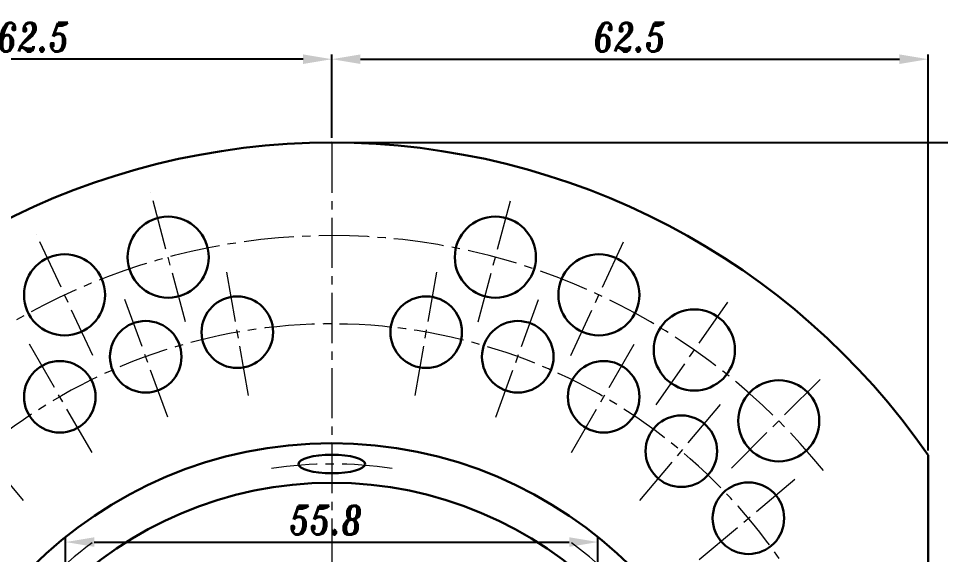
# Model space of a CAD drawing. Extents: x 197 to 911, y -8 to 441.
# Drawn here: x 518.7 to 615.3, y 216.4 to 272.6 of the extents above; entities that cross this region are included whole.
import ezdxf

# ---------------------------------------------------------------- set-up
doc = ezdxf.new("R2010")
doc.units = 0
doc.header["$LTSCALE"] = 7
doc.header["$MEASUREMENT"] = 0
doc.linetypes.add('CENTER2', pattern=[1.125, 0.75, -0.125, 0.125, -0.125])
doc.layers.get('0').update_dxf_attribs({"linetype": 'CONTINUOUS', "lineweight": 15})
doc.layers.add('1', color=1, linetype='CENTER2', lineweight=15)
doc.layers.add('3', color=3, linetype='CONTINUOUS', lineweight=30)
doc.styles.add('ITALICT', font='ITALICT.shx', dxfattribs={"width": 0.8, "height": 3})
doc.dimstyles.get("Standard").update_dxf_attribs({"dimtxt": 3, "dimasz": 3, "dimexe": 0.5, "dimexo": 0.5, "dimgap": 0.8, "dimtad": 1, "dimdsep": 46, "dimtxsty": 'ITALICT', "dimcen": 0.09, "dimazin": 2, "dimtfac": 1, "dimtmove": 0, "dimatfit": 3, "dimfxl": 1, "dimtolj": 1, "dimtzin": 0, "dimarcsym": 0})

# ---------------------------------------------------------------- blocks, each defined once
blk = doc.blocks.new('*D24')
at = {"color": 0, "lineweight": -2, "transparency": 16777216}
for p, q in [((551.991, 259.614), (657.887, 259.614)), ((657.387, 256.614), (657.387, 110.614)), ((551.991, 107.614), (657.887, 107.614))]:
    blk.add_line(p, q, dxfattribs=at)
at = {"color": 0, "transparency": 16777216}
for points in [[(656.887, 256.614), (657.887, 256.614), (657.387, 259.614)], [(656.887, 110.614), (657.887, 110.614), (657.387, 107.614)]]:
    blk.add_solid(points, dxfattribs=at)
at = {"color": 0, "transparency": 16777216, "insert": (655.087, 183.614), "char_height": 3, "attachment_point": 5, "rotation": 90, "style": 'ITALICT'}
blk.add_mtext('\\A1;152', dxfattribs=at)
blk = doc.blocks.new('*D25')
at = {"color": 0, "lineweight": -2, "transparency": 16777216}
for p, q in [((488.991, 227.354), (488.991, 268.854)), ((551.491, 260.114), (551.491, 268.854)), ((548.491, 268.354), (491.991, 268.354))]:
    blk.add_line(p, q, dxfattribs=at)
at = {"color": 0, "transparency": 16777216}
for points in [[(491.991, 268.854), (491.991, 267.854), (488.991, 268.354)], [(548.491, 268.854), (548.491, 267.854), (551.491, 268.354)]]:
    blk.add_solid(points, dxfattribs=at)
at = {"color": 0, "transparency": 16777216, "insert": (520.241, 270.654), "char_height": 3, "attachment_point": 5, "style": 'ITALICT'}
blk.add_mtext('\\A1;62.5', dxfattribs=at)
blk = doc.blocks.new('*D26')
at = {"color": 0, "lineweight": -2, "transparency": 16777216}
for p, q in [((551.491, 260.114), (551.491, 268.854)), ((613.991, 227.354), (613.991, 268.854)), ((554.491, 268.354), (610.991, 268.354))]:
    blk.add_line(p, q, dxfattribs=at)
at = {"color": 0, "transparency": 16777216}
for points in [[(554.491, 268.854), (554.491, 267.854), (551.491, 268.354)], [(610.991, 268.854), (610.991, 267.854), (613.991, 268.354)]]:
    blk.add_solid(points, dxfattribs=at)
at = {"color": 0, "transparency": 16777216, "insert": (582.741, 270.654), "char_height": 3, "attachment_point": 5, "style": 'ITALICT'}
blk.add_mtext('\\A1;62.5', dxfattribs=at)
blk = doc.blocks.new('*D33')
at = {"color": 0, "lineweight": -2, "transparency": 16777216}
for p, q in [((499.341, 235.763), (487.736, 247.368)), ((488.491, 183.614), (461.329, 183.614))]:
    blk.add_line(p, q, dxfattribs=at)
blk.add_arc((551.491, 183.614), 89.662, 136.91715, 178.08285, dxfattribs=at)
at = {"color": 0, "transparency": 16777216}
for points in [[(485.645, 245.205), (486.364, 244.51), (488.09, 247.014)], [(462.379, 186.605), (461.379, 186.621), (461.829, 183.614)]]:
    blk.add_solid(points, dxfattribs=at)
at = {"color": 0, "transparency": 16777216, "insert": (466.529, 218.806), "char_height": 3, "attachment_point": 5, "rotation": 67.5, "style": 'ITALICT'}
blk.add_mtext('\\A1;45°', dxfattribs=at)
blk = doc.blocks.new('*D41')
at = {"color": 0, "lineweight": -2, "transparency": 16777216}
for p, q in [((523.592, 183.608), (523.592, 218.258)), ((526.592, 217.758), (576.387, 217.758)), ((579.387, 184.567), (579.387, 218.258))]:
    blk.add_line(p, q, dxfattribs=at)
at = {"color": 0, "transparency": 16777216}
for points in [[(526.592, 218.258), (526.592, 217.258), (523.592, 217.758)], [(576.387, 218.258), (576.387, 217.258), (579.387, 217.758)]]:
    blk.add_solid(points, dxfattribs=at)
at = {"color": 0, "transparency": 16777216, "insert": (550.895, 220.058), "char_height": 3, "attachment_point": 5, "style": 'ITALICT'}
blk.add_mtext('\\A1;55.8', dxfattribs=at)

msp = doc.modelspace()

# ---------------------------------------------------------------- linework, layer by layer
at = {"layer": '1'}
for p, q in [((551.491, 259.614), (551.491, 107.614)), ((536.156, 240.845), (532.532, 254.368)), ((566.826, 240.845), (570.449, 254.368)), ((526.45, 237.312), (520.534, 250.001)), ((576.531, 237.312), (582.319, 249.725)), ((542.765, 233.1), (540.42, 246.395)), ((560.216, 233.1), (562.561, 246.395)), ((585.475, 232.148), (593.505, 243.616)), ((534.304, 230.833), (529.687, 243.519)), ((568.677, 230.833), (573.294, 243.519)), ((526.366, 227.131), (519.616, 238.823)), ((576.616, 227.131), (583.366, 238.823)), ((593.387, 225.51), (603.286, 235.409)), ((519.19, 222.107), (510.513, 232.449)), ((583.791, 222.107), (592.468, 232.449)), ((589.984, 215.914), (600.326, 224.591))]:
    msp.add_line(p, q, dxfattribs=at)
for radius, start, end in [(66.25, 38.94329, 141.05671), (57, 12.67026, 166.53727), (42.322, 81.41178, 98.58822), (42.322, 126.41178, 143.58822), (42.322, 36.41178, 53.58822)]:
    msp.add_arc((551.491, 183.614), radius, start, end, dxfattribs=at)
at = {"layer": '3'}
msp.add_line((613.991, 226.854), (613.991, 140.373), dxfattribs=at)
for centre, radius in [((534.344, 247.606), 4.25), ((568.637, 247.606), 4.25), ((523.492, 243.656), 4.25), ((579.489, 243.656), 4.25), ((541.593, 239.748), 3.75), ((561.388, 239.748), 3.75), ((589.49, 237.882), 4.25), ((531.995, 237.176), 3.75), ((570.986, 237.176), 3.75), ((522.991, 232.977), 3.75), ((579.991, 232.977), 3.75), ((598.336, 230.459), 4.25), ((588.129, 227.278), 3.75), ((551.491, 183.614), 44.5), ((551.491, 183.614), 44.5), ((551.491, 183.614), 40.355), ((595.155, 220.252), 3.75)]:
    msp.add_circle(centre, radius, dxfattribs=at)
msp.add_arc((551.491, 183.614), 76, 34.67741, 145.32259, dxfattribs=at)
msp.add_ellipse((551.491, 225.935), major_axis=(3.5, 0), ratio=0.27762, dxfattribs=at)

# ---------------------------------------------------------------- dimensions: what is measured, and where the dimension line sits
for base, p2, picture, middle in [((488.991, 268.354), (488.991, 226.854), '*D25', (520.241, 270.654)), ((613.991, 268.354), (613.991, 226.854), '*D26', (582.741, 270.654))]:
    dim = msp.add_linear_dim(base=base, p1=(551.491, 259.614), p2=p2, dimstyle='Standard')
    dim.commit()
    dim.dimension.update_dxf_attribs({"geometry": picture, "text_midpoint": middle})
dim = msp.add_aligned_dim(p1=(551.491, 259.614), p2=(551.491, 107.614), distance=105.896, dimstyle='Standard')
dim.commit()
dim.dimension.update_dxf_attribs({"geometry": '*D24', "text_midpoint": (655.087, 183.614)})
dim = msp.add_angular_dim_2l(base=(473.841, 228.445), line1=((509.594, 225.51), (499.695, 235.409)), line2=((488.991, 183.614), (613.991, 183.614)), dimstyle='Standard')
dim.commit()
dim.dimension.update_dxf_attribs({"geometry": '*D33', "text_midpoint": (466.529, 218.806)})
dim = msp.add_linear_dim(base=(579.387, 217.758), p1=(523.592, 183.108), p2=(579.387, 184.067), dimstyle='Standard', override={"dimdec": 1})
dim.commit()
dim.dimension.update_dxf_attribs({"geometry": '*D41', "text_midpoint": (550.895, 217.758), "dimtype": 160})

doc.saveas('drawing.dxf')
